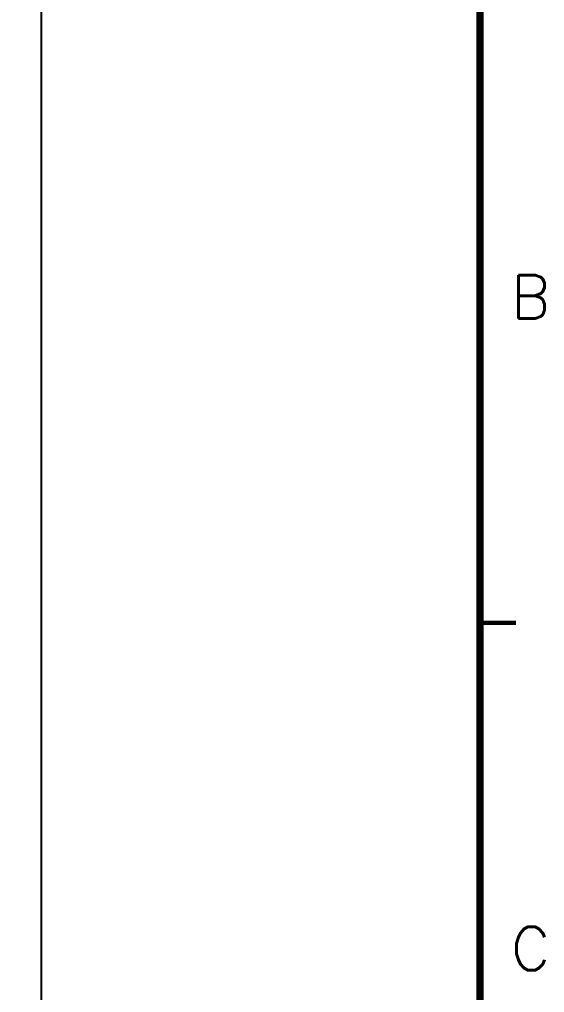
# Model space of a CAD drawing. Extents: x 295 to 953, y 10 to 290.
# Drawn here: x 850.2 to 886.4, y 169.5 to 236.6 of the extents above; entities that cross this region are included whole.
import ezdxf
from ezdxf.enums import TextEntityAlignment as Align

# ---------------------------------------------------------------- set-up
doc = ezdxf.new("R2010")
doc.units = 0
doc.header["$LTSCALE"] = 5
doc.header["$MEASUREMENT"] = 0
doc.layers.get('0').update_dxf_attribs({"linetype": 'CONTINUOUS', "lineweight": 25})
for name, color, linetype in [('DV-DPO-A6_BOT', 7, 'CONTINUOUS'), ('문자', 4, 'CONTINUOUS'), ('테두리', 3, 'CONTINUOUS')]:
    doc.layers.add(name, color=color, linetype=linetype)
doc.styles.get("Standard").update_dxf_attribs({"font": 'simplex.shx'})

# ---------------------------------------------------------------- blocks, each defined once
blk = doc.blocks.new('C')
at = {"layer": '테두리'}
blk.add_line((405, 285), (405, 15), dxfattribs=at)
for points, const_width in [([(15, 285), (15, 15), (405, 15), (405, 285), (15, 285)], 0.5), ([(407.5, 195), (405, 195)], 0.3)]:
    blk.add_lwpolyline(points, dxfattribs=dict(at, const_width=const_width))
at = {"layer": '문자'}
for s, p in [('B', (408.5, 217.5)), ('C', (408.5, 172.5))]:
    blk.add_text(s, height=3, dxfattribs=at).set_placement(p, align=Align.MIDDLE)

msp = doc.modelspace()

# ---------------------------------------------------------------- linework, layer by layer
at = {"layer": 'DV-DPO-A6_BOT'}
msp.add_line((851.678, 267.297), (851.678, 78.799), dxfattribs=at)

# ---------------------------------------------------------------- block references
msp.add_blockref('C', (476.978, 0))

doc.saveas('drawing.dxf')
